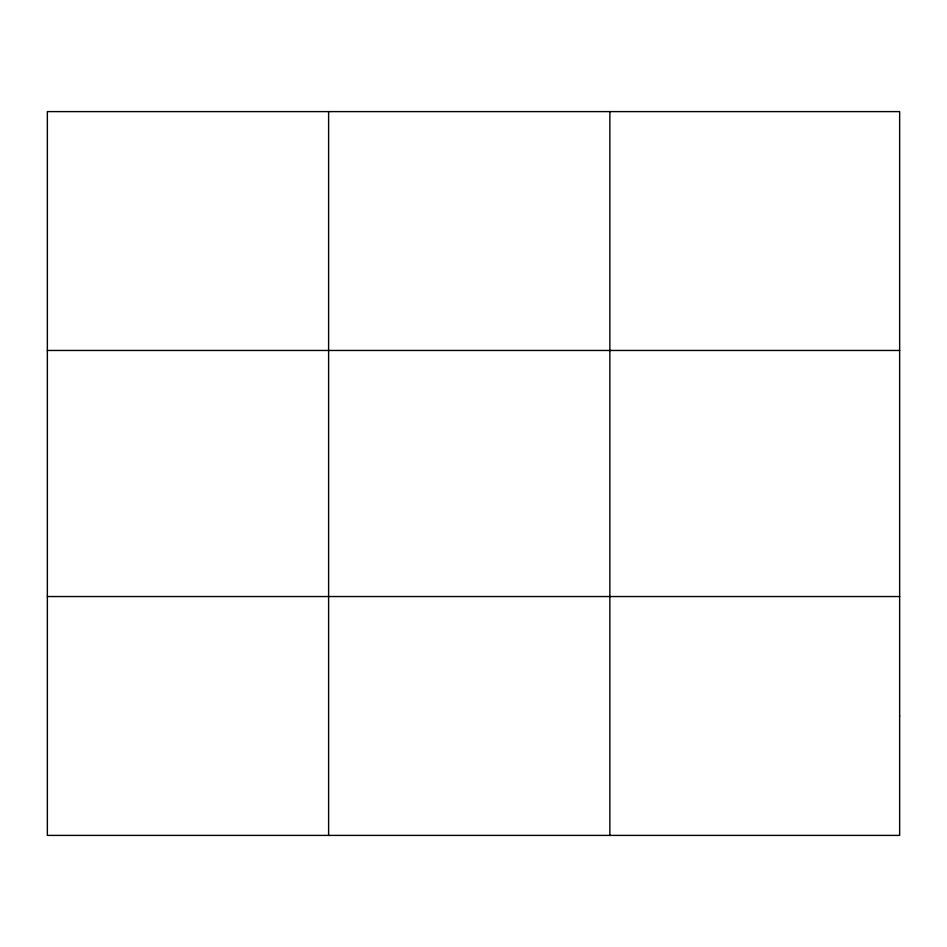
<?xml version="1.0" encoding="UTF-8"?>
<svg xmlns="http://www.w3.org/2000/svg" width="947" height="947" viewBox="0 0 947 947"><rect width="100%" height="100%" fill="white"/><g stroke="black" fill="none" stroke-linecap="round" stroke-linejoin="round"><path stroke-width="1.42" d="M328.609 835.396L328.609 111.604M609.868 835.396L609.868 111.604M47.35 350.461L899.65 350.461M47.35 596.539L899.65 596.539M899.65 715.968L899.65 835.396L47.35 835.396L47.35 111.604L899.65 111.604L899.65 715.968"/></g></svg>
